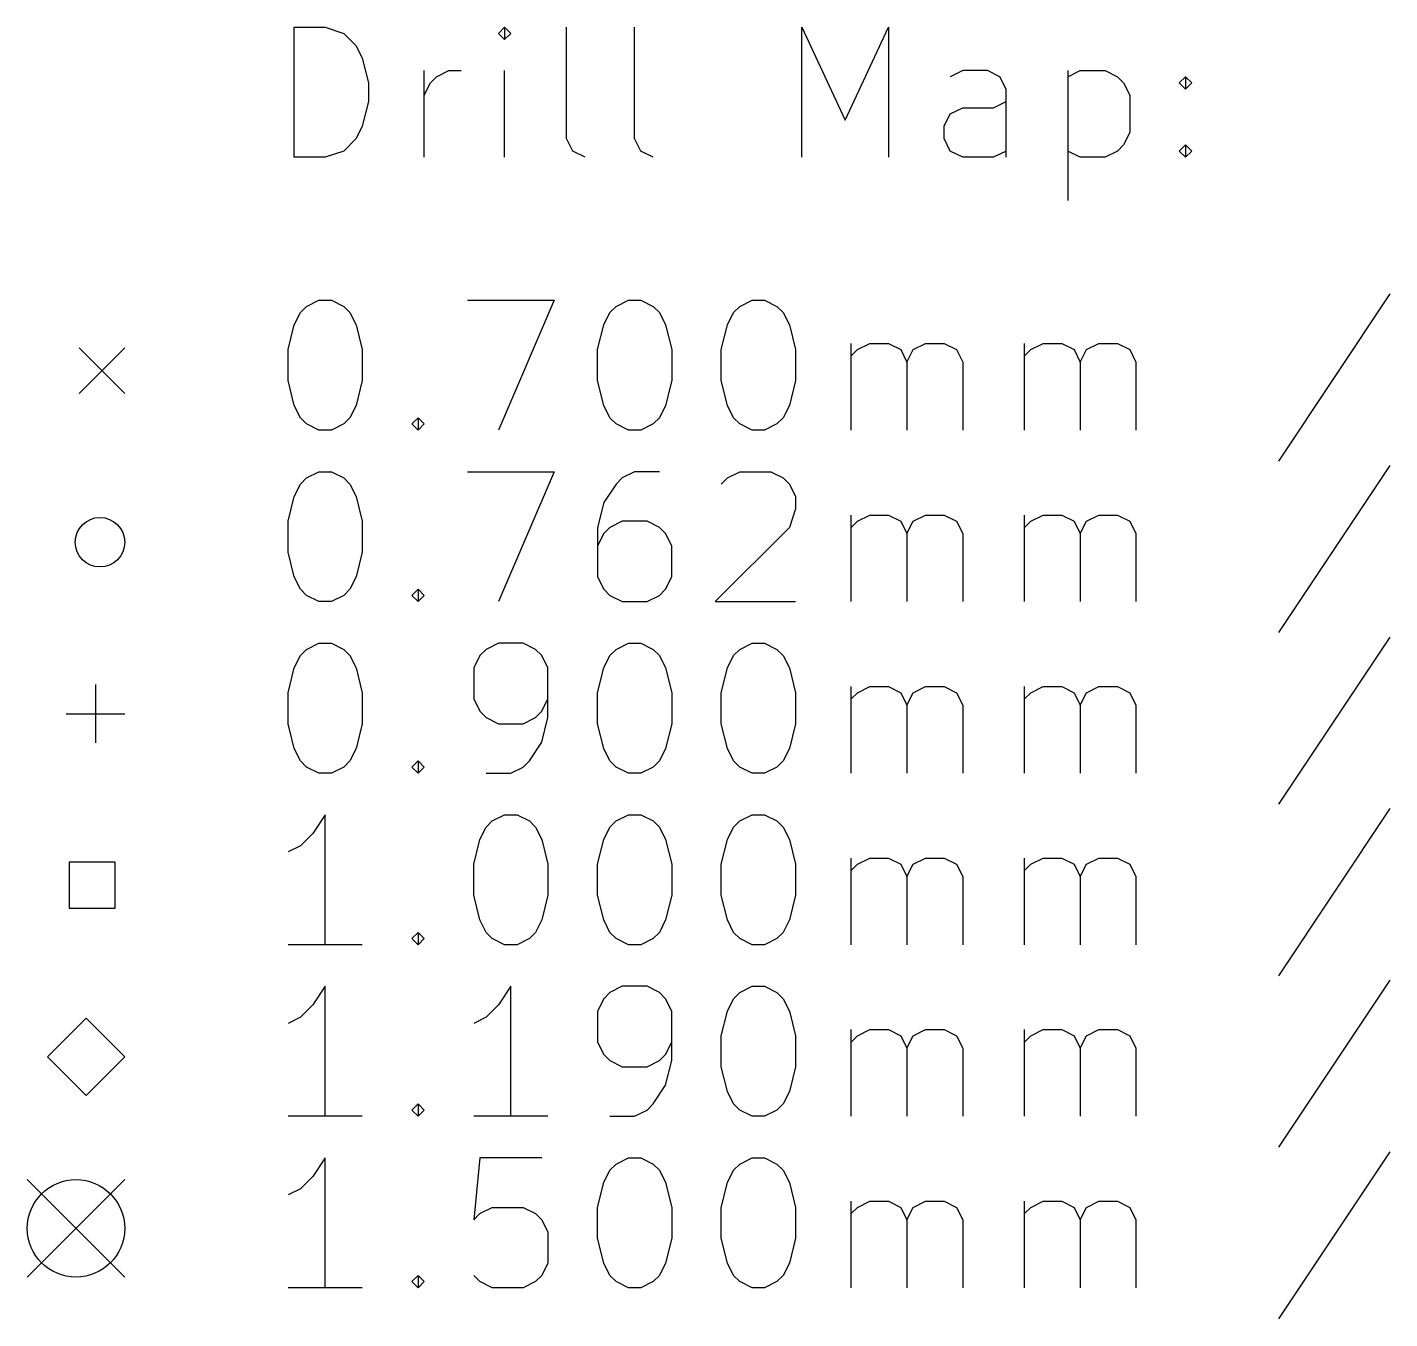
# Model space of a CAD drawing. Extents: x 139 to 220, y -162 to -61.
# Drawn here: x 138.78 to 159.75, y -161.68 to -141.8 of the extents above; entities that cross this region are included whole.
import ezdxf

# ---------------------------------------------------------------- set-up
doc = ezdxf.new("R2010")
doc.units = 0
doc.layers.add('BLACK', color=7, linetype='CONTINUOUS')

msp = doc.modelspace()

# ---------------------------------------------------------------- linework, layer by layer
at = {"layer": 'BLACK', "linetype": 'CONTINUOUS'}
for p, q in [((142.888283, -143.804412), (142.888283, -141.804412)), ((142.888283, -141.804412), (143.364473, -141.804412)), ((143.364473, -141.804412), (143.650188, -141.89965)), ((143.650188, -141.89965), (143.840664, -142.090126)), ((146.126378, -141.804412), (146.03114, -141.89965)), ((146.03114, -141.89965), (146.126378, -141.994888)), ((146.221616, -141.89965), (146.126378, -141.804412)), ((146.126378, -141.804412), (146.126378, -141.994888)), ((146.126378, -141.994888), (146.221616, -141.89965)), ((147.078759, -143.518697), (147.078759, -141.804412)), ((148.126378, -143.518697), (148.126378, -141.804412)), ((150.697807, -143.804412), (150.697807, -141.804412)), ((150.697807, -141.804412), (151.364474, -143.232983)), ((151.364474, -143.232983), (152.03114, -141.804412)), ((152.03114, -141.804412), (152.03114, -143.804412)), ((143.840664, -142.090126), (143.935902, -142.280602)), ((143.935902, -142.280602), (144.03114, -142.661554)), ((144.888283, -143.804412), (144.888283, -142.471078)), ((145.078759, -142.566316), (145.269235, -142.471078)), ((145.269235, -142.471078), (145.459712, -142.471078)), ((146.126378, -143.804412), (146.126378, -142.471078)), ((153.173997, -142.471078), (152.983521, -142.566316)), ((153.55495, -142.471078), (153.173997, -142.471078)), ((153.745426, -142.566316), (153.55495, -142.471078)), ((154.793045, -142.471078), (154.793045, -144.471078)), ((154.793045, -142.566316), (154.983521, -142.471078)), ((154.983521, -142.471078), (155.364474, -142.471078)), ((155.364474, -142.471078), (155.55495, -142.566316)), ((144.03114, -142.661554), (144.03114, -142.947269)), ((144.888283, -142.852031), (144.983521, -142.661554)), ((144.983521, -142.661554), (145.078759, -142.566316)), ((153.840664, -142.756793), (153.745426, -142.566316)), ((153.840664, -143.804412), (153.840664, -142.756793)), ((155.55495, -142.566316), (155.650188, -142.661554)), ((155.650188, -142.661554), (155.745426, -142.852031)), ((156.507331, -142.661554), (156.602569, -142.566316)), ((156.602569, -142.756793), (156.507331, -142.661554)), ((156.602569, -142.566316), (156.697807, -142.661554)), ((156.602569, -142.566316), (156.602569, -142.756793)), ((156.697807, -142.661554), (156.602569, -142.756793)), ((144.03114, -142.947269), (143.935902, -143.328221)), ((153.650188, -143.042507), (153.840664, -142.947269)), ((155.745426, -142.852031), (155.745426, -143.423459)), ((152.888283, -143.328221), (152.983521, -143.137745)), ((152.983521, -143.137745), (153.173997, -143.042507)), ((153.173997, -143.042507), (153.650188, -143.042507)), ((143.935902, -143.328221), (143.840664, -143.518697)), ((152.888283, -143.518697), (152.888283, -143.328221)), ((143.840664, -143.518697), (143.650188, -143.709174)), ((147.173997, -143.709174), (147.078759, -143.518697)), ((148.221616, -143.709174), (148.126378, -143.518697)), ((152.983521, -143.709174), (152.888283, -143.518697)), ((155.745426, -143.423459), (155.650188, -143.613935)), ((143.364473, -143.804412), (142.888283, -143.804412)), ((143.650188, -143.709174), (143.364473, -143.804412)), ((147.364473, -143.804412), (147.173997, -143.709174)), ((148.412092, -143.804412), (148.221616, -143.709174)), ((153.173997, -143.804412), (152.983521, -143.709174)), ((153.650188, -143.804412), (153.173997, -143.804412)), ((153.840664, -143.709174), (153.650188, -143.804412)), ((154.983521, -143.804412), (154.793045, -143.709174)), ((155.364474, -143.804412), (154.983521, -143.804412)), ((155.55495, -143.709174), (155.364474, -143.804412)), ((155.650188, -143.613935), (155.55495, -143.709174)), ((156.507331, -143.709174), (156.602569, -143.613935)), ((156.602569, -143.804412), (156.507331, -143.709174)), ((156.602569, -143.613935), (156.697807, -143.709174)), ((156.602569, -143.613935), (156.602569, -143.804412)), ((156.697807, -143.709174), (156.602569, -143.804412)), ((159.745427, -145.909174), (158.031142, -148.480602)), ((142.983521, -146.194888), (143.078759, -146.09965)), ((143.078759, -146.09965), (143.269235, -146.004412)), ((143.269235, -146.004412), (143.459712, -146.004412)), ((143.459712, -146.004412), (143.650188, -146.09965)), ((143.650188, -146.09965), (143.745426, -146.194888)), ((145.55495, -146.004412), (146.888283, -146.004412)), ((146.888283, -146.004412), (146.03114, -148.004412)), ((147.745426, -146.194888), (147.840664, -146.09965)), ((147.840664, -146.09965), (148.03114, -146.004412)), ((148.03114, -146.004412), (148.221617, -146.004412)), ((148.221617, -146.004412), (148.412093, -146.09965)), ((148.412093, -146.09965), (148.507331, -146.194888)), ((149.650188, -146.194888), (149.745426, -146.09965)), ((149.745426, -146.09965), (149.935902, -146.004412)), ((149.935902, -146.004412), (150.126379, -146.004412)), ((150.126379, -146.004412), (150.316855, -146.09965)), ((150.316855, -146.09965), (150.412093, -146.194888)), ((142.888283, -146.385364), (142.983521, -146.194888)), ((143.745426, -146.194888), (143.840664, -146.385364)), ((147.650188, -146.385364), (147.745426, -146.194888)), ((148.507331, -146.194888), (148.602569, -146.385364)), ((149.55495, -146.385364), (149.650188, -146.194888)), ((150.412093, -146.194888), (150.507331, -146.385364)), ((142.793045, -146.766316), (142.888283, -146.385364)), ((143.840664, -146.385364), (143.935902, -146.766316)), ((147.55495, -146.766316), (147.650188, -146.385364)), ((148.602569, -146.385364), (148.697807, -146.766316)), ((149.459712, -146.766316), (149.55495, -146.385364)), ((150.507331, -146.385364), (150.602569, -146.766316)), ((139.580515, -146.739574), (140.280515, -147.439574)), ((140.280515, -146.739574), (139.580515, -147.439574)), ((151.459712, -148.004412), (151.459712, -146.671078)), ((151.55495, -146.766316), (151.745426, -146.671078)), ((151.745426, -146.671078), (152.031141, -146.671078)), ((152.031141, -146.671078), (152.221617, -146.766316)), ((152.412093, -146.766316), (152.602569, -146.671078)), ((152.602569, -146.671078), (152.888283, -146.671078)), ((152.888283, -146.671078), (153.07876, -146.766316)), ((154.126379, -148.004412), (154.126379, -146.671078)), ((154.221617, -146.766316), (154.412093, -146.671078)), ((154.412093, -146.671078), (154.697808, -146.671078)), ((154.697808, -146.671078), (154.888284, -146.766316)), ((155.07876, -146.766316), (155.269236, -146.671078)), ((155.269236, -146.671078), (155.55495, -146.671078)), ((155.55495, -146.671078), (155.745427, -146.766316)), ((142.793045, -147.242507), (142.793045, -146.766316)), ((143.935902, -146.766316), (143.935902, -147.242507)), ((147.55495, -147.242507), (147.55495, -146.766316)), ((148.697807, -146.766316), (148.697807, -147.242507)), ((149.459712, -147.242507), (149.459712, -146.766316)), ((150.602569, -146.766316), (150.602569, -147.242507)), ((151.459712, -146.861554), (151.55495, -146.766316)), ((152.221617, -146.766316), (152.316855, -146.956793)), ((152.316855, -146.956793), (152.412093, -146.766316)), ((152.316855, -146.956793), (152.316855, -148.004412)), ((153.07876, -146.766316), (153.173998, -146.956793)), ((153.173998, -146.956793), (153.173998, -148.004412)), ((154.126379, -146.861554), (154.221617, -146.766316)), ((154.888284, -146.766316), (154.983522, -146.956793)), ((154.983522, -146.956793), (155.07876, -146.766316)), ((154.983522, -146.956793), (154.983522, -148.004412)), ((155.745427, -146.766316), (155.840665, -146.956793)), ((155.840665, -146.956793), (155.840665, -148.004412)), ((142.888283, -147.623459), (142.793045, -147.242507)), ((143.935902, -147.242507), (143.840664, -147.623459)), ((147.650188, -147.623459), (147.55495, -147.242507)), ((148.697807, -147.242507), (148.602569, -147.623459)), ((149.55495, -147.623459), (149.459712, -147.242507)), ((150.602569, -147.242507), (150.507331, -147.623459)), ((142.983521, -147.813935), (142.888283, -147.623459)), ((143.840664, -147.623459), (143.745426, -147.813935)), ((147.745426, -147.813935), (147.650188, -147.623459)), ((148.602569, -147.623459), (148.507331, -147.813935)), ((149.650188, -147.813935), (149.55495, -147.623459)), ((150.507331, -147.623459), (150.412093, -147.813935)), ((143.078759, -147.909174), (142.983521, -147.813935)), ((143.269235, -148.004412), (143.078759, -147.909174)), ((143.459712, -148.004412), (143.269235, -148.004412)), ((143.650188, -147.909174), (143.459712, -148.004412)), ((143.745426, -147.813935), (143.650188, -147.909174)), ((144.697807, -147.909174), (144.793045, -147.813935)), ((144.793045, -148.004412), (144.697807, -147.909174)), ((144.793045, -147.813935), (144.888283, -147.909174)), ((144.793045, -147.813935), (144.793045, -148.004412)), ((144.888283, -147.909174), (144.793045, -148.004412)), ((147.840664, -147.909174), (147.745426, -147.813935)), ((148.03114, -148.004412), (147.840664, -147.909174)), ((148.221617, -148.004412), (148.03114, -148.004412)), ((148.412093, -147.909174), (148.221617, -148.004412)), ((148.507331, -147.813935), (148.412093, -147.909174)), ((149.745426, -147.909174), (149.650188, -147.813935)), ((149.935902, -148.004412), (149.745426, -147.909174)), ((150.126379, -148.004412), (149.935902, -148.004412)), ((150.316855, -147.909174), (150.126379, -148.004412)), ((150.412093, -147.813935), (150.316855, -147.909174)), ((159.745427, -148.549174), (158.031142, -151.120602)), ((142.888283, -149.025364), (142.983521, -148.834888)), ((142.983521, -148.834888), (143.078759, -148.73965)), ((143.078759, -148.73965), (143.269235, -148.644412)), ((143.269235, -148.644412), (143.459712, -148.644412)), ((143.459712, -148.644412), (143.650188, -148.73965)), ((143.650188, -148.73965), (143.745426, -148.834888)), ((143.745426, -148.834888), (143.840664, -149.025364)), ((145.55495, -148.644412), (146.888283, -148.644412)), ((146.888283, -148.644412), (146.03114, -150.644412)), ((147.840664, -148.834888), (147.650188, -149.120602)), ((147.935902, -148.73965), (147.840664, -148.834888)), ((148.126378, -148.644412), (147.935902, -148.73965)), ((148.507331, -148.644412), (148.126378, -148.644412)), ((149.459712, -148.834888), (149.55495, -148.73965)), ((149.55495, -148.73965), (149.745426, -148.644412)), ((149.745426, -148.644412), (150.221617, -148.644412)), ((150.221617, -148.644412), (150.412093, -148.73965)), ((150.412093, -148.73965), (150.507331, -148.834888)), ((150.507331, -148.834888), (150.602569, -149.025364)), ((142.793045, -149.406316), (142.888283, -149.025364)), ((143.840664, -149.025364), (143.935902, -149.406316)), ((150.602569, -149.025364), (150.602569, -149.21584)), ((147.650188, -149.120602), (147.55495, -149.501554)), ((150.602569, -149.21584), (150.507331, -149.501554)), ((142.793045, -149.882507), (142.793045, -149.406316)), ((143.935902, -149.406316), (143.935902, -149.882507)), ((147.935902, -149.406316), (147.745426, -149.501554)), ((148.316855, -149.406316), (147.935902, -149.406316)), ((148.507331, -149.501554), (148.316855, -149.406316)), ((151.459712, -150.644412), (151.459712, -149.311078)), ((151.459712, -149.501554), (151.55495, -149.406316)), ((151.55495, -149.406316), (151.745426, -149.311078)), ((151.745426, -149.311078), (152.031141, -149.311078)), ((152.031141, -149.311078), (152.221617, -149.406316)), ((152.221617, -149.406316), (152.316855, -149.596793)), ((152.316855, -149.596793), (152.412093, -149.406316)), ((152.412093, -149.406316), (152.602569, -149.311078)), ((152.602569, -149.311078), (152.888283, -149.311078)), ((152.888283, -149.311078), (153.07876, -149.406316)), ((153.07876, -149.406316), (153.173998, -149.596793)), ((154.126379, -150.644412), (154.126379, -149.311078)), ((154.126379, -149.501554), (154.221617, -149.406316)), ((154.221617, -149.406316), (154.412093, -149.311078)), ((154.412093, -149.311078), (154.697808, -149.311078)), ((154.697808, -149.311078), (154.888284, -149.406316)), ((154.888284, -149.406316), (154.983522, -149.596793)), ((154.983522, -149.596793), (155.07876, -149.406316)), ((155.07876, -149.406316), (155.269236, -149.311078)), ((155.269236, -149.311078), (155.55495, -149.311078)), ((155.55495, -149.311078), (155.745427, -149.406316)), ((155.745427, -149.406316), (155.840665, -149.596793)), ((147.55495, -149.501554), (147.55495, -150.263459)), ((147.650188, -149.596793), (147.55495, -149.787269)), ((147.745426, -149.501554), (147.650188, -149.596793)), ((148.602569, -149.596793), (148.507331, -149.501554)), ((148.697807, -149.787269), (148.602569, -149.596793)), ((150.507331, -149.501554), (149.364474, -150.644412)), ((152.316855, -149.596793), (152.316855, -150.644412)), ((153.173998, -149.596793), (153.173998, -150.644412)), ((154.983522, -149.596793), (154.983522, -150.644412)), ((155.840665, -149.596793), (155.840665, -150.644412)), ((142.888283, -150.263459), (142.793045, -149.882507)), ((143.935902, -149.882507), (143.840664, -150.263459)), ((148.697807, -150.263459), (148.697807, -149.787269)), ((142.983521, -150.453935), (142.888283, -150.263459)), ((143.840664, -150.263459), (143.745426, -150.453935)), ((147.55495, -150.263459), (147.650188, -150.453935)), ((148.602569, -150.453935), (148.697807, -150.263459)), ((143.078759, -150.549174), (142.983521, -150.453935)), ((143.745426, -150.453935), (143.650188, -150.549174)), ((144.697807, -150.549174), (144.793045, -150.453935)), ((144.793045, -150.453935), (144.888283, -150.549174)), ((144.793045, -150.453935), (144.793045, -150.644412)), ((147.650188, -150.453935), (147.745426, -150.549174)), ((148.507331, -150.549174), (148.602569, -150.453935)), ((143.269235, -150.644412), (143.078759, -150.549174)), ((143.459712, -150.644412), (143.269235, -150.644412)), ((143.650188, -150.549174), (143.459712, -150.644412)), ((144.793045, -150.644412), (144.697807, -150.549174)), ((144.888283, -150.549174), (144.793045, -150.644412)), ((147.745426, -150.549174), (147.935902, -150.644412)), ((147.935902, -150.644412), (148.316855, -150.644412)), ((148.316855, -150.644412), (148.507331, -150.549174)), ((149.364474, -150.644412), (150.602569, -150.644412)), ((143.078759, -151.37965), (143.269235, -151.284412)), ((143.269235, -151.284412), (143.459712, -151.284412)), ((143.459712, -151.284412), (143.650188, -151.37965)), ((146.03114, -151.284412), (145.840664, -151.37965)), ((146.412093, -151.284412), (146.03114, -151.284412)), ((146.602569, -151.37965), (146.412093, -151.284412)), ((147.840664, -151.37965), (148.03114, -151.284412)), ((148.03114, -151.284412), (148.221617, -151.284412)), ((148.221617, -151.284412), (148.412093, -151.37965)), ((149.745426, -151.37965), (149.935902, -151.284412)), ((149.935902, -151.284412), (150.126379, -151.284412)), ((150.126379, -151.284412), (150.316855, -151.37965)), ((159.745427, -151.189174), (158.031142, -153.760602)), ((142.888283, -151.665364), (142.983521, -151.474888)), ((142.983521, -151.474888), (143.078759, -151.37965)), ((143.650188, -151.37965), (143.745426, -151.474888)), ((143.745426, -151.474888), (143.840664, -151.665364)), ((145.745426, -151.474888), (145.650188, -151.665364)), ((145.840664, -151.37965), (145.745426, -151.474888)), ((146.697807, -151.474888), (146.602569, -151.37965)), ((146.793045, -151.665364), (146.697807, -151.474888)), ((147.650188, -151.665364), (147.745426, -151.474888)), ((147.745426, -151.474888), (147.840664, -151.37965)), ((148.412093, -151.37965), (148.507331, -151.474888)), ((148.507331, -151.474888), (148.602569, -151.665364)), ((149.55495, -151.665364), (149.650188, -151.474888)), ((149.650188, -151.474888), (149.745426, -151.37965)), ((150.316855, -151.37965), (150.412093, -151.474888)), ((150.412093, -151.474888), (150.507331, -151.665364)), ((142.793045, -152.046316), (142.888283, -151.665364)), ((143.840664, -151.665364), (143.935902, -152.046316)), ((145.650188, -151.665364), (145.650188, -152.141554)), ((146.793045, -152.427269), (146.793045, -151.665364)), ((147.55495, -152.046316), (147.650188, -151.665364)), ((148.602569, -151.665364), (148.697807, -152.046316)), ((149.459712, -152.046316), (149.55495, -151.665364)), ((150.507331, -151.665364), (150.602569, -152.046316)), ((139.830515, -151.919574), (139.830515, -152.819574)), ((151.459712, -153.284412), (151.459712, -151.951078)), ((151.55495, -152.046316), (151.745426, -151.951078)), ((151.745426, -151.951078), (152.031141, -151.951078)), ((152.031141, -151.951078), (152.221617, -152.046316)), ((152.412093, -152.046316), (152.602569, -151.951078)), ((152.602569, -151.951078), (152.888283, -151.951078)), ((152.888283, -151.951078), (153.07876, -152.046316)), ((154.126379, -153.284412), (154.126379, -151.951078)), ((154.221617, -152.046316), (154.412093, -151.951078)), ((154.412093, -151.951078), (154.697808, -151.951078)), ((154.697808, -151.951078), (154.888284, -152.046316)), ((155.07876, -152.046316), (155.269236, -151.951078)), ((155.269236, -151.951078), (155.55495, -151.951078)), ((155.55495, -151.951078), (155.745427, -152.046316)), ((142.793045, -152.522507), (142.793045, -152.046316)), ((143.935902, -152.046316), (143.935902, -152.522507)), ((145.650188, -152.141554), (145.745426, -152.332031)), ((146.697807, -152.332031), (146.793045, -152.141554)), ((147.55495, -152.522507), (147.55495, -152.046316)), ((148.697807, -152.046316), (148.697807, -152.522507)), ((149.459712, -152.522507), (149.459712, -152.046316)), ((150.602569, -152.046316), (150.602569, -152.522507)), ((151.459712, -152.141554), (151.55495, -152.046316)), ((152.221617, -152.046316), (152.316855, -152.236793)), ((152.316855, -152.236793), (152.412093, -152.046316)), ((153.07876, -152.046316), (153.173998, -152.236793)), ((154.126379, -152.141554), (154.221617, -152.046316)), ((154.888284, -152.046316), (154.983522, -152.236793)), ((154.983522, -152.236793), (155.07876, -152.046316)), ((155.745427, -152.046316), (155.840665, -152.236793)), ((139.380515, -152.369574), (140.280515, -152.369574)), ((145.745426, -152.332031), (145.840664, -152.427269)), ((146.602569, -152.427269), (146.697807, -152.332031)), ((152.316855, -152.236793), (152.316855, -153.284412)), ((153.173998, -152.236793), (153.173998, -153.284412)), ((154.983522, -152.236793), (154.983522, -153.284412)), ((155.840665, -152.236793), (155.840665, -153.284412)), ((142.888283, -152.903459), (142.793045, -152.522507)), ((143.935902, -152.522507), (143.840664, -152.903459)), ((145.840664, -152.427269), (146.03114, -152.522507)), ((146.03114, -152.522507), (146.412093, -152.522507)), ((146.412093, -152.522507), (146.602569, -152.427269)), ((146.697807, -152.808221), (146.793045, -152.427269)), ((147.650188, -152.903459), (147.55495, -152.522507)), ((148.697807, -152.522507), (148.602569, -152.903459)), ((149.55495, -152.903459), (149.459712, -152.522507)), ((150.602569, -152.522507), (150.507331, -152.903459)), ((146.507331, -153.093935), (146.697807, -152.808221)), ((142.983521, -153.093935), (142.888283, -152.903459)), ((143.840664, -152.903459), (143.745426, -153.093935)), ((147.745426, -153.093935), (147.650188, -152.903459)), ((148.602569, -152.903459), (148.507331, -153.093935)), ((149.650188, -153.093935), (149.55495, -152.903459)), ((150.507331, -152.903459), (150.412093, -153.093935)), ((143.078759, -153.189174), (142.983521, -153.093935)), ((143.269235, -153.284412), (143.078759, -153.189174)), ((143.650188, -153.189174), (143.459712, -153.284412)), ((143.745426, -153.093935), (143.650188, -153.189174)), ((144.697807, -153.189174), (144.793045, -153.093935)), ((144.793045, -153.284412), (144.697807, -153.189174)), ((144.793045, -153.093935), (144.888283, -153.189174)), ((144.793045, -153.093935), (144.793045, -153.284412)), ((144.888283, -153.189174), (144.793045, -153.284412)), ((146.221616, -153.284412), (146.412093, -153.189174)), ((146.412093, -153.189174), (146.507331, -153.093935)), ((147.840664, -153.189174), (147.745426, -153.093935)), ((148.03114, -153.284412), (147.840664, -153.189174)), ((148.412093, -153.189174), (148.221617, -153.284412)), ((148.507331, -153.093935), (148.412093, -153.189174)), ((149.745426, -153.189174), (149.650188, -153.093935)), ((149.935902, -153.284412), (149.745426, -153.189174)), ((150.316855, -153.189174), (150.126379, -153.284412)), ((150.412093, -153.093935), (150.316855, -153.189174)), ((143.459712, -153.284412), (143.269235, -153.284412)), ((145.840664, -153.284412), (146.221616, -153.284412)), ((148.221617, -153.284412), (148.03114, -153.284412)), ((150.126379, -153.284412), (149.935902, -153.284412)), ((159.745427, -153.829174), (158.031142, -156.400602)), ((143.364473, -153.924412), (143.173997, -154.210126)), ((143.364473, -155.924412), (143.364473, -153.924412)), ((145.840664, -154.114888), (145.935902, -154.01965)), ((145.935902, -154.01965), (146.126378, -153.924412)), ((146.126378, -153.924412), (146.316855, -153.924412)), ((146.316855, -153.924412), (146.507331, -154.01965)), ((146.507331, -154.01965), (146.602569, -154.114888)), ((147.745426, -154.114888), (147.840664, -154.01965)), ((147.840664, -154.01965), (148.03114, -153.924412)), ((148.03114, -153.924412), (148.221617, -153.924412)), ((148.221617, -153.924412), (148.412093, -154.01965)), ((148.412093, -154.01965), (148.507331, -154.114888)), ((149.650188, -154.114888), (149.745426, -154.01965)), ((149.745426, -154.01965), (149.935902, -153.924412)), ((149.935902, -153.924412), (150.126379, -153.924412)), ((150.126379, -153.924412), (150.316855, -154.01965)), ((150.316855, -154.01965), (150.412093, -154.114888)), ((143.173997, -154.210126), (142.983521, -154.400602)), ((145.745426, -154.305364), (145.840664, -154.114888)), ((146.602569, -154.114888), (146.697807, -154.305364)), ((147.650188, -154.305364), (147.745426, -154.114888)), ((148.507331, -154.114888), (148.602569, -154.305364)), ((149.55495, -154.305364), (149.650188, -154.114888)), ((150.412093, -154.114888), (150.507331, -154.305364)), ((142.983521, -154.400602), (142.793045, -154.49584)), ((145.650188, -154.686316), (145.745426, -154.305364)), ((146.697807, -154.305364), (146.793045, -154.686316)), ((147.55495, -154.686316), (147.650188, -154.305364)), ((148.602569, -154.305364), (148.697807, -154.686316)), ((149.459712, -154.686316), (149.55495, -154.305364)), ((150.507331, -154.305364), (150.602569, -154.686316)), ((140.134072, -154.656017), (139.426958, -154.656017)), ((139.426958, -154.656017), (139.426958, -155.363131)), ((140.134072, -155.363131), (140.134072, -154.656017)), ((145.650188, -155.162507), (145.650188, -154.686316)), ((146.793045, -154.686316), (146.793045, -155.162507)), ((147.55495, -155.162507), (147.55495, -154.686316)), ((148.697807, -154.686316), (148.697807, -155.162507)), ((149.459712, -155.162507), (149.459712, -154.686316)), ((150.602569, -154.686316), (150.602569, -155.162507)), ((151.459712, -155.924412), (151.459712, -154.591078)), ((151.459712, -154.781554), (151.55495, -154.686316)), ((151.55495, -154.686316), (151.745426, -154.591078)), ((151.745426, -154.591078), (152.031141, -154.591078)), ((152.031141, -154.591078), (152.221617, -154.686316)), ((152.221617, -154.686316), (152.316855, -154.876793)), ((152.316855, -154.876793), (152.412093, -154.686316)), ((152.412093, -154.686316), (152.602569, -154.591078)), ((152.602569, -154.591078), (152.888283, -154.591078)), ((152.888283, -154.591078), (153.07876, -154.686316)), ((153.07876, -154.686316), (153.173998, -154.876793)), ((154.126379, -155.924412), (154.126379, -154.591078)), ((154.126379, -154.781554), (154.221617, -154.686316)), ((154.221617, -154.686316), (154.412093, -154.591078)), ((154.412093, -154.591078), (154.697808, -154.591078)), ((154.697808, -154.591078), (154.888284, -154.686316)), ((154.888284, -154.686316), (154.983522, -154.876793)), ((154.983522, -154.876793), (155.07876, -154.686316)), ((155.07876, -154.686316), (155.269236, -154.591078)), ((155.269236, -154.591078), (155.55495, -154.591078)), ((155.55495, -154.591078), (155.745427, -154.686316)), ((155.745427, -154.686316), (155.840665, -154.876793)), ((152.316855, -154.876793), (152.316855, -155.924412)), ((153.173998, -154.876793), (153.173998, -155.924412)), ((154.983522, -154.876793), (154.983522, -155.924412)), ((155.840665, -154.876793), (155.840665, -155.924412)), ((145.745426, -155.543459), (145.650188, -155.162507)), ((146.793045, -155.162507), (146.697807, -155.543459)), ((147.650188, -155.543459), (147.55495, -155.162507)), ((148.697807, -155.162507), (148.602569, -155.543459)), ((149.55495, -155.543459), (149.459712, -155.162507)), ((150.602569, -155.162507), (150.507331, -155.543459)), ((139.426958, -155.363131), (140.134072, -155.363131)), ((145.840664, -155.733935), (145.745426, -155.543459)), ((146.697807, -155.543459), (146.602569, -155.733935)), ((147.745426, -155.733935), (147.650188, -155.543459)), ((148.602569, -155.543459), (148.507331, -155.733935)), ((149.650188, -155.733935), (149.55495, -155.543459)), ((150.507331, -155.543459), (150.412093, -155.733935)), ((144.697807, -155.829174), (144.793045, -155.733935)), ((144.793045, -155.733935), (144.888283, -155.829174)), ((144.793045, -155.733935), (144.793045, -155.924412)), ((145.935902, -155.829174), (145.840664, -155.733935)), ((146.602569, -155.733935), (146.507331, -155.829174)), ((147.840664, -155.829174), (147.745426, -155.733935)), ((148.507331, -155.733935), (148.412093, -155.829174)), ((149.745426, -155.829174), (149.650188, -155.733935)), ((150.412093, -155.733935), (150.316855, -155.829174)), ((143.935902, -155.924412), (142.793045, -155.924412)), ((144.793045, -155.924412), (144.697807, -155.829174)), ((144.888283, -155.829174), (144.793045, -155.924412)), ((146.126378, -155.924412), (145.935902, -155.829174)), ((146.316855, -155.924412), (146.126378, -155.924412)), ((146.507331, -155.829174), (146.316855, -155.924412)), ((148.03114, -155.924412), (147.840664, -155.829174)), ((148.221617, -155.924412), (148.03114, -155.924412)), ((148.412093, -155.829174), (148.221617, -155.924412)), ((149.935902, -155.924412), (149.745426, -155.829174)), ((150.126379, -155.924412), (149.935902, -155.924412)), ((150.316855, -155.829174), (150.126379, -155.924412)), ((143.364473, -156.564412), (143.173997, -156.850126)), ((143.364473, -158.564412), (143.364473, -156.564412)), ((146.221616, -156.564412), (146.03114, -156.850126)), ((146.221616, -158.564412), (146.221616, -156.564412)), ((147.935902, -156.564412), (147.745426, -156.65965)), ((148.316855, -156.564412), (147.935902, -156.564412)), ((148.507331, -156.65965), (148.316855, -156.564412)), ((149.745426, -156.65965), (149.935902, -156.564412)), ((149.935902, -156.564412), (150.126379, -156.564412)), ((150.126379, -156.564412), (150.316855, -156.65965)), ((159.745427, -156.469174), (158.031142, -159.040602)), ((147.650188, -156.754888), (147.55495, -156.945364)), ((147.745426, -156.65965), (147.650188, -156.754888)), ((148.602569, -156.754888), (148.507331, -156.65965)), ((148.697807, -156.945364), (148.602569, -156.754888)), ((149.55495, -156.945364), (149.650188, -156.754888)), ((149.650188, -156.754888), (149.745426, -156.65965)), ((150.316855, -156.65965), (150.412093, -156.754888)), ((150.412093, -156.754888), (150.507331, -156.945364)), ((143.173997, -156.850126), (142.983521, -157.040602)), ((146.03114, -156.850126), (145.840664, -157.040602)), ((147.55495, -156.945364), (147.55495, -157.421554)), ((148.697807, -157.707269), (148.697807, -156.945364)), ((149.459712, -157.326316), (149.55495, -156.945364)), ((150.507331, -156.945364), (150.602569, -157.326316)), ((139.685515, -157.054574), (139.090515, -157.649574)), ((140.280515, -157.649574), (139.685515, -157.054574)), ((142.983521, -157.040602), (142.793045, -157.13584)), ((145.840664, -157.040602), (145.650188, -157.13584)), ((151.459712, -158.564412), (151.459712, -157.231078)), ((151.55495, -157.326316), (151.745426, -157.231078)), ((151.745426, -157.231078), (152.031141, -157.231078)), ((152.031141, -157.231078), (152.221617, -157.326316)), ((152.412093, -157.326316), (152.602569, -157.231078)), ((152.602569, -157.231078), (152.888283, -157.231078)), ((152.888283, -157.231078), (153.07876, -157.326316)), ((154.126379, -158.564412), (154.126379, -157.231078)), ((154.221617, -157.326316), (154.412093, -157.231078)), ((154.412093, -157.231078), (154.697808, -157.231078)), ((154.697808, -157.231078), (154.888284, -157.326316)), ((155.07876, -157.326316), (155.269236, -157.231078)), ((155.269236, -157.231078), (155.55495, -157.231078)), ((155.55495, -157.231078), (155.745427, -157.326316)), ((147.55495, -157.421554), (147.650188, -157.612031)), ((148.602569, -157.612031), (148.697807, -157.421554)), ((149.459712, -157.802507), (149.459712, -157.326316)), ((150.602569, -157.326316), (150.602569, -157.802507)), ((151.459712, -157.421554), (151.55495, -157.326316)), ((152.221617, -157.326316), (152.316855, -157.516793)), ((152.316855, -157.516793), (152.412093, -157.326316)), ((153.07876, -157.326316), (153.173998, -157.516793)), ((154.126379, -157.421554), (154.221617, -157.326316)), ((154.888284, -157.326316), (154.983522, -157.516793)), ((154.983522, -157.516793), (155.07876, -157.326316)), ((155.745427, -157.326316), (155.840665, -157.516793)), ((139.090515, -157.649574), (139.685515, -158.244574)), ((139.685515, -158.244574), (140.280515, -157.649574)), ((147.650188, -157.612031), (147.745426, -157.707269)), ((148.507331, -157.707269), (148.602569, -157.612031)), ((152.316855, -157.516793), (152.316855, -158.564412)), ((153.173998, -157.516793), (153.173998, -158.564412)), ((154.983522, -157.516793), (154.983522, -158.564412)), ((155.840665, -157.516793), (155.840665, -158.564412)), ((147.745426, -157.707269), (147.935902, -157.802507)), ((147.935902, -157.802507), (148.316855, -157.802507)), ((148.316855, -157.802507), (148.507331, -157.707269)), ((148.602569, -158.088221), (148.697807, -157.707269)), ((149.55495, -158.183459), (149.459712, -157.802507)), ((150.602569, -157.802507), (150.507331, -158.183459)), ((148.412093, -158.373935), (148.602569, -158.088221)), ((149.650188, -158.373935), (149.55495, -158.183459)), ((150.507331, -158.183459), (150.412093, -158.373935)), ((144.697807, -158.469174), (144.793045, -158.373935)), ((144.793045, -158.564412), (144.697807, -158.469174)), ((144.793045, -158.373935), (144.888283, -158.469174)), ((144.793045, -158.373935), (144.793045, -158.564412)), ((144.888283, -158.469174), (144.793045, -158.564412)), ((148.126378, -158.564412), (148.316855, -158.469174)), ((148.316855, -158.469174), (148.412093, -158.373935)), ((149.745426, -158.469174), (149.650188, -158.373935)), ((149.935902, -158.564412), (149.745426, -158.469174)), ((150.316855, -158.469174), (150.126379, -158.564412)), ((150.412093, -158.373935), (150.316855, -158.469174)), ((143.935902, -158.564412), (142.793045, -158.564412)), ((146.793045, -158.564412), (145.650188, -158.564412)), ((147.745426, -158.564412), (148.126378, -158.564412)), ((150.126379, -158.564412), (149.935902, -158.564412)), ((159.745427, -159.109174), (158.031142, -161.680602)), ((143.364473, -159.204412), (143.173997, -159.490126)), ((143.364473, -161.204412), (143.364473, -159.204412)), ((145.745426, -159.204412), (145.650188, -160.156793)), ((146.697807, -159.204412), (145.745426, -159.204412)), ((147.745426, -159.394888), (147.840664, -159.29965)), ((147.840664, -159.29965), (148.03114, -159.204412)), ((148.03114, -159.204412), (148.221617, -159.204412)), ((148.221617, -159.204412), (148.412093, -159.29965)), ((148.412093, -159.29965), (148.507331, -159.394888)), ((149.650188, -159.394888), (149.745426, -159.29965)), ((149.745426, -159.29965), (149.935902, -159.204412)), ((149.935902, -159.204412), (150.126379, -159.204412)), ((150.126379, -159.204412), (150.316855, -159.29965)), ((150.316855, -159.29965), (150.412093, -159.394888)), ((138.780515, -159.539574), (140.280515, -161.039574)), ((140.280515, -159.539574), (138.780515, -161.039574)), ((143.173997, -159.490126), (142.983521, -159.680602)), ((147.650188, -159.585364), (147.745426, -159.394888)), ((148.507331, -159.394888), (148.602569, -159.585364)), ((149.55495, -159.585364), (149.650188, -159.394888)), ((150.412093, -159.394888), (150.507331, -159.585364)), ((142.983521, -159.680602), (142.793045, -159.77584)), ((147.55495, -159.966316), (147.650188, -159.585364)), ((148.602569, -159.585364), (148.697807, -159.966316)), ((149.459712, -159.966316), (149.55495, -159.585364)), ((150.507331, -159.585364), (150.602569, -159.966316)), ((151.459712, -161.204412), (151.459712, -159.871078)), ((151.55495, -159.966316), (151.745426, -159.871078)), ((151.745426, -159.871078), (152.031141, -159.871078)), ((152.031141, -159.871078), (152.221617, -159.966316)), ((152.412093, -159.966316), (152.602569, -159.871078)), ((152.602569, -159.871078), (152.888283, -159.871078)), ((152.888283, -159.871078), (153.07876, -159.966316)), ((154.126379, -161.204412), (154.126379, -159.871078)), ((154.221617, -159.966316), (154.412093, -159.871078)), ((154.412093, -159.871078), (154.697808, -159.871078)), ((154.697808, -159.871078), (154.888284, -159.966316)), ((155.07876, -159.966316), (155.269236, -159.871078)), ((155.269236, -159.871078), (155.55495, -159.871078)), ((155.55495, -159.871078), (155.745427, -159.966316)), ((145.650188, -160.156793), (145.745426, -160.061554)), ((145.745426, -160.061554), (145.935902, -159.966316)), ((145.935902, -159.966316), (146.412093, -159.966316)), ((146.412093, -159.966316), (146.602569, -160.061554)), ((146.602569, -160.061554), (146.697807, -160.156793)), ((146.697807, -160.156793), (146.793045, -160.347269)), ((147.55495, -160.442507), (147.55495, -159.966316)), ((148.697807, -159.966316), (148.697807, -160.442507)), ((149.459712, -160.442507), (149.459712, -159.966316)), ((150.602569, -159.966316), (150.602569, -160.442507)), ((151.459712, -160.061554), (151.55495, -159.966316)), ((152.221617, -159.966316), (152.316855, -160.156793)), ((152.316855, -160.156793), (152.412093, -159.966316)), ((152.316855, -160.156793), (152.316855, -161.204412)), ((153.07876, -159.966316), (153.173998, -160.156793)), ((153.173998, -160.156793), (153.173998, -161.204412)), ((154.126379, -160.061554), (154.221617, -159.966316)), ((154.888284, -159.966316), (154.983522, -160.156793)), ((154.983522, -160.156793), (155.07876, -159.966316)), ((154.983522, -160.156793), (154.983522, -161.204412)), ((155.745427, -159.966316), (155.840665, -160.156793)), ((155.840665, -160.156793), (155.840665, -161.204412)), ((146.793045, -160.347269), (146.793045, -160.823459)), ((147.650188, -160.823459), (147.55495, -160.442507)), ((148.697807, -160.442507), (148.602569, -160.823459)), ((149.55495, -160.823459), (149.459712, -160.442507)), ((150.602569, -160.442507), (150.507331, -160.823459)), ((146.793045, -160.823459), (146.697807, -161.013935)), ((147.745426, -161.013935), (147.650188, -160.823459)), ((148.602569, -160.823459), (148.507331, -161.013935)), ((149.650188, -161.013935), (149.55495, -160.823459)), ((150.507331, -160.823459), (150.412093, -161.013935)), ((143.935902, -161.204412), (142.793045, -161.204412)), ((144.697807, -161.109174), (144.793045, -161.013935)), ((144.793045, -161.204412), (144.697807, -161.109174)), ((144.793045, -161.013935), (144.888283, -161.109174)), ((144.793045, -161.013935), (144.793045, -161.204412)), ((144.888283, -161.109174), (144.793045, -161.204412)), ((145.745426, -161.109174), (145.650188, -161.013935)), ((145.935902, -161.204412), (145.745426, -161.109174)), ((146.412093, -161.204412), (145.935902, -161.204412)), ((146.602569, -161.109174), (146.412093, -161.204412)), ((146.697807, -161.013935), (146.602569, -161.109174)), ((147.840664, -161.109174), (147.745426, -161.013935)), ((148.03114, -161.204412), (147.840664, -161.109174)), ((148.221617, -161.204412), (148.03114, -161.204412)), ((148.412093, -161.109174), (148.221617, -161.204412)), ((148.507331, -161.013935), (148.412093, -161.109174)), ((149.745426, -161.109174), (149.650188, -161.013935)), ((149.935902, -161.204412), (149.745426, -161.109174)), ((150.126379, -161.204412), (149.935902, -161.204412)), ((150.316855, -161.109174), (150.126379, -161.204412)), ((150.412093, -161.013935), (150.316855, -161.109174))]:
    msp.add_line(p, q, dxfattribs=at)
at = {"layer": 'BLACK'}
for centre, radius in [((139.899515, -149.729574), 0.381), ((139.530515, -160.289574), 0.75)]:
    msp.add_circle(centre, radius, dxfattribs=at)

doc.saveas('drawing.dxf')
